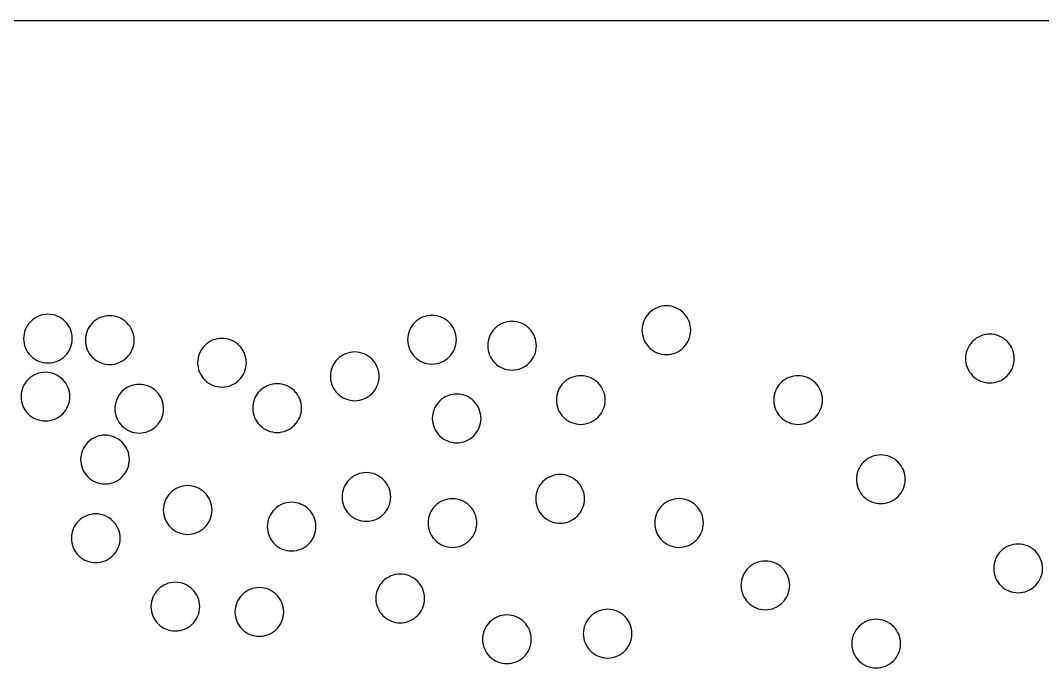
# Model space of a CAD drawing. Header units: millimetres. Extents: x 0 to 406, y 0 to 84.
# Drawn here: x 40.7 to 103.6, y 43.8 to 83.8 of the extents above; entities that cross this region are included whole.
import ezdxf

# ---------------------------------------------------------------- set-up
doc = ezdxf.new("R2010")
doc.units = ezdxf.units.MM

msp = doc.modelspace()

# ---------------------------------------------------------------- linework, layer by layer
at = {"color": 0}
for points in [[(0, 0), (0, 83.82), (406.4, 83.82), (406.4, 0), (0, 0)], [(81.52, 63.678), (81.619, 63.787), (81.707, 63.905), (81.783, 64.031), (81.846, 64.164), (81.895, 64.303), (81.931, 64.446), (81.952, 64.591), (81.96, 64.738), (81.952, 64.885), (81.931, 65.031), (81.895, 65.174), (81.846, 65.312), (81.783, 65.445), (81.707, 65.572), (81.619, 65.69), (81.52, 65.799), (81.411, 65.898), (81.293, 65.985), (81.167, 66.061), (81.034, 66.124), (80.895, 66.174), (80.752, 66.209), (80.607, 66.231), (80.46, 66.238), (80.313, 66.231), (80.167, 66.209), (80.024, 66.174), (79.886, 66.124), (79.753, 66.061), (79.626, 65.985), (79.508, 65.898), (79.399, 65.799), (79.3, 65.69), (79.213, 65.572), (79.137, 65.445), (79.074, 65.312), (79.024, 65.174), (78.989, 65.031), (78.967, 64.885), (78.96, 64.738), (78.967, 64.591), (78.989, 64.446), (79.024, 64.303), (79.074, 64.164), (79.137, 64.031), (79.213, 63.905), (79.3, 63.787), (79.399, 63.678), (79.508, 63.579), (79.626, 63.491), (79.753, 63.415), (79.886, 63.352), (80.024, 63.303), (80.167, 63.267), (80.313, 63.245), (80.46, 63.238), (80.607, 63.245), (80.752, 63.267), (80.895, 63.303), (81.034, 63.352), (81.167, 63.415), (81.293, 63.491), (81.411, 63.579), (81.52, 63.678)], [(43.348, 63.06), (43.457, 63.158), (43.556, 63.267), (43.644, 63.386), (43.719, 63.512), (43.782, 63.645), (43.832, 63.784), (43.868, 63.926), (43.889, 64.072), (43.897, 64.219), (43.889, 64.366), (43.868, 64.512), (43.832, 64.654), (43.782, 64.793), (43.719, 64.926), (43.644, 65.052), (43.556, 65.171), (43.457, 65.28), (43.348, 65.379), (43.23, 65.466), (43.104, 65.542), (42.971, 65.605), (42.832, 65.654), (42.689, 65.69), (42.544, 65.712), (42.397, 65.719), (42.249, 65.712), (42.104, 65.69), (41.961, 65.654), (41.822, 65.605), (41.689, 65.542), (41.563, 65.466), (41.445, 65.379), (41.336, 65.28), (41.237, 65.171), (41.149, 65.052), (41.074, 64.926), (41.011, 64.793), (40.961, 64.654), (40.925, 64.512), (40.904, 64.366), (40.897, 64.219), (40.904, 64.072), (40.925, 63.926), (40.961, 63.784), (41.011, 63.645), (41.074, 63.512), (41.149, 63.386), (41.237, 63.267), (41.336, 63.158), (41.445, 63.06), (41.563, 62.972), (41.689, 62.896), (41.822, 62.833), (41.961, 62.784), (42.104, 62.748), (42.249, 62.726), (42.397, 62.719), (42.544, 62.726), (42.689, 62.748), (42.832, 62.784), (42.971, 62.833), (43.104, 62.896), (43.23, 62.972), (43.348, 63.06)], [(47.154, 62.966), (47.263, 63.065), (47.362, 63.174), (47.45, 63.292), (47.525, 63.419), (47.588, 63.552), (47.638, 63.69), (47.674, 63.833), (47.695, 63.979), (47.702, 64.126), (47.695, 64.273), (47.674, 64.418), (47.638, 64.561), (47.588, 64.7), (47.525, 64.833), (47.45, 64.959), (47.362, 65.077), (47.263, 65.186), (47.154, 65.285), (47.036, 65.373), (46.91, 65.449), (46.776, 65.511), (46.638, 65.561), (46.495, 65.597), (46.349, 65.618), (46.202, 65.626), (46.055, 65.618), (45.91, 65.597), (45.767, 65.561), (45.628, 65.511), (45.495, 65.449), (45.369, 65.373), (45.251, 65.285), (45.142, 65.186), (45.043, 65.077), (44.955, 64.959), (44.88, 64.833), (44.817, 64.7), (44.767, 64.561), (44.731, 64.418), (44.71, 64.273), (44.702, 64.126), (44.71, 63.979), (44.731, 63.833), (44.767, 63.69), (44.817, 63.552), (44.88, 63.419), (44.955, 63.292), (45.043, 63.174), (45.142, 63.065), (45.251, 62.966), (45.369, 62.878), (45.495, 62.803), (45.628, 62.74), (45.767, 62.69), (45.91, 62.654), (46.055, 62.633), (46.202, 62.626), (46.349, 62.633), (46.495, 62.654), (46.638, 62.69), (46.776, 62.74), (46.91, 62.803), (47.036, 62.878), (47.154, 62.966)], [(67.096, 63.09), (67.194, 63.199), (67.282, 63.317), (67.358, 63.443), (67.421, 63.577), (67.47, 63.715), (67.506, 63.858), (67.528, 64.004), (67.535, 64.151), (67.528, 64.298), (67.506, 64.443), (67.47, 64.586), (67.421, 64.725), (67.358, 64.858), (67.282, 64.984), (67.194, 65.102), (67.096, 65.211), (66.987, 65.31), (66.868, 65.398), (66.742, 65.473), (66.609, 65.536), (66.47, 65.586), (66.328, 65.622), (66.182, 65.643), (66.035, 65.651), (65.888, 65.643), (65.742, 65.622), (65.6, 65.586), (65.461, 65.536), (65.328, 65.473), (65.202, 65.398), (65.083, 65.31), (64.974, 65.211), (64.875, 65.102), (64.788, 64.984), (64.712, 64.858), (64.649, 64.725), (64.6, 64.586), (64.564, 64.443), (64.542, 64.298), (64.535, 64.151), (64.542, 64.004), (64.564, 63.858), (64.6, 63.715), (64.649, 63.577), (64.712, 63.443), (64.788, 63.317), (64.875, 63.199), (64.974, 63.09), (65.083, 62.991), (65.202, 62.903), (65.328, 62.828), (65.461, 62.765), (65.6, 62.715), (65.742, 62.679), (65.888, 62.658), (66.035, 62.651), (66.182, 62.658), (66.328, 62.679), (66.47, 62.715), (66.609, 62.765), (66.742, 62.828), (66.868, 62.903), (66.987, 62.991), (67.096, 63.09)], [(71.914, 62.62), (72.023, 62.719), (72.122, 62.828), (72.21, 62.946), (72.286, 63.072), (72.349, 63.205), (72.398, 63.344), (72.434, 63.487), (72.456, 63.632), (72.463, 63.779), (72.456, 63.926), (72.434, 64.072), (72.398, 64.215), (72.349, 64.353), (72.286, 64.487), (72.21, 64.613), (72.122, 64.731), (72.023, 64.84), (71.914, 64.939), (71.796, 65.027), (71.67, 65.102), (71.537, 65.165), (71.398, 65.215), (71.255, 65.251), (71.11, 65.272), (70.963, 65.279), (70.816, 65.272), (70.67, 65.251), (70.527, 65.215), (70.389, 65.165), (70.256, 65.102), (70.129, 65.027), (70.011, 64.939), (69.902, 64.84), (69.803, 64.731), (69.716, 64.613), (69.64, 64.487), (69.577, 64.353), (69.527, 64.215), (69.492, 64.072), (69.47, 63.926), (69.463, 63.779), (69.47, 63.632), (69.492, 63.487), (69.527, 63.344), (69.577, 63.205), (69.64, 63.072), (69.716, 62.946), (69.803, 62.828), (69.902, 62.719), (70.011, 62.62), (70.129, 62.532), (70.256, 62.457), (70.389, 62.394), (70.527, 62.344), (70.67, 62.308), (70.816, 62.287), (70.963, 62.279), (71.11, 62.287), (71.255, 62.308), (71.398, 62.344), (71.537, 62.394), (71.67, 62.457), (71.796, 62.532), (71.914, 62.62)], [(54.17, 61.671), (54.269, 61.78), (54.356, 61.899), (54.432, 62.025), (54.495, 62.158), (54.544, 62.297), (54.58, 62.439), (54.602, 62.585), (54.609, 62.732), (54.602, 62.879), (54.58, 63.025), (54.544, 63.167), (54.495, 63.306), (54.432, 63.439), (54.356, 63.565), (54.269, 63.684), (54.17, 63.793), (54.061, 63.892), (53.942, 63.979), (53.816, 64.055), (53.683, 64.118), (53.544, 64.167), (53.402, 64.203), (53.256, 64.225), (53.109, 64.232), (52.962, 64.225), (52.816, 64.203), (52.674, 64.167), (52.535, 64.118), (52.402, 64.055), (52.276, 63.979), (52.157, 63.892), (52.048, 63.793), (51.95, 63.684), (51.862, 63.565), (51.786, 63.439), (51.723, 63.306), (51.674, 63.167), (51.638, 63.025), (51.616, 62.879), (51.609, 62.732), (51.616, 62.585), (51.638, 62.439), (51.674, 62.297), (51.723, 62.158), (51.786, 62.025), (51.862, 61.899), (51.95, 61.78), (52.048, 61.671), (52.157, 61.573), (52.276, 61.485), (52.402, 61.409), (52.535, 61.346), (52.674, 61.297), (52.816, 61.261), (52.962, 61.239), (53.109, 61.232), (53.256, 61.239), (53.402, 61.261), (53.544, 61.297), (53.683, 61.346), (53.816, 61.409), (53.942, 61.485), (54.061, 61.573), (54.17, 61.671)], [(101.323, 61.833), (101.432, 61.932), (101.531, 62.041), (101.619, 62.159), (101.694, 62.285), (101.757, 62.418), (101.807, 62.557), (101.843, 62.7), (101.864, 62.845), (101.872, 62.992), (101.864, 63.139), (101.843, 63.285), (101.807, 63.428), (101.757, 63.566), (101.694, 63.699), (101.619, 63.826), (101.531, 63.944), (101.432, 64.053), (101.323, 64.152), (101.205, 64.239), (101.079, 64.315), (100.946, 64.378), (100.807, 64.428), (100.664, 64.463), (100.519, 64.485), (100.372, 64.492), (100.224, 64.485), (100.079, 64.463), (99.936, 64.428), (99.797, 64.378), (99.664, 64.315), (99.538, 64.239), (99.42, 64.152), (99.311, 64.053), (99.212, 63.944), (99.124, 63.826), (99.049, 63.699), (98.986, 63.566), (98.936, 63.428), (98.9, 63.285), (98.879, 63.139), (98.872, 62.992), (98.879, 62.845), (98.9, 62.7), (98.936, 62.557), (98.986, 62.418), (99.049, 62.285), (99.124, 62.159), (99.212, 62.041), (99.311, 61.932), (99.42, 61.833), (99.538, 61.745), (99.664, 61.669), (99.797, 61.606), (99.936, 61.557), (100.079, 61.521), (100.224, 61.499), (100.372, 61.492), (100.519, 61.499), (100.664, 61.521), (100.807, 61.557), (100.946, 61.606), (101.079, 61.669), (101.205, 61.745), (101.323, 61.833)], [(62.343, 60.835), (62.442, 60.944), (62.529, 61.062), (62.605, 61.189), (62.668, 61.322), (62.718, 61.46), (62.753, 61.603), (62.775, 61.749), (62.782, 61.896), (62.775, 62.043), (62.753, 62.188), (62.718, 62.331), (62.668, 62.47), (62.605, 62.603), (62.529, 62.729), (62.442, 62.847), (62.343, 62.956), (62.234, 63.055), (62.115, 63.143), (61.989, 63.219), (61.856, 63.282), (61.718, 63.331), (61.575, 63.367), (61.429, 63.389), (61.282, 63.396), (61.135, 63.389), (60.989, 63.367), (60.847, 63.331), (60.708, 63.282), (60.575, 63.219), (60.449, 63.143), (60.331, 63.055), (60.221, 62.956), (60.123, 62.847), (60.035, 62.729), (59.959, 62.603), (59.896, 62.47), (59.847, 62.331), (59.811, 62.188), (59.789, 62.043), (59.782, 61.896), (59.789, 61.749), (59.811, 61.603), (59.847, 61.46), (59.896, 61.322), (59.959, 61.189), (60.035, 61.062), (60.123, 60.944), (60.221, 60.835), (60.331, 60.736), (60.449, 60.649), (60.575, 60.573), (60.708, 60.51), (60.847, 60.46), (60.989, 60.425), (61.135, 60.403), (61.282, 60.396), (61.429, 60.403), (61.575, 60.425), (61.718, 60.46), (61.856, 60.51), (61.989, 60.573), (62.115, 60.649), (62.234, 60.736), (62.343, 60.835)], [(43.304, 59.586), (43.403, 59.695), (43.49, 59.813), (43.566, 59.939), (43.629, 60.072), (43.679, 60.211), (43.714, 60.354), (43.736, 60.499), (43.743, 60.646), (43.736, 60.793), (43.714, 60.939), (43.679, 61.082), (43.629, 61.22), (43.566, 61.353), (43.49, 61.48), (43.403, 61.598), (43.304, 61.707), (43.195, 61.806), (43.077, 61.894), (42.95, 61.969), (42.817, 62.032), (42.679, 62.082), (42.536, 62.118), (42.39, 62.139), (42.243, 62.146), (42.096, 62.139), (41.951, 62.118), (41.808, 62.082), (41.669, 62.032), (41.536, 61.969), (41.41, 61.894), (41.292, 61.806), (41.183, 61.707), (41.084, 61.598), (40.996, 61.48), (40.92, 61.353), (40.857, 61.22), (40.808, 61.082), (40.772, 60.939), (40.75, 60.793), (40.743, 60.646), (40.75, 60.499), (40.772, 60.354), (40.808, 60.211), (40.857, 60.072), (40.92, 59.939), (40.996, 59.813), (41.084, 59.695), (41.183, 59.586), (41.292, 59.487), (41.41, 59.399), (41.536, 59.323), (41.669, 59.261), (41.808, 59.211), (41.951, 59.175), (42.096, 59.154), (42.243, 59.146), (42.39, 59.154), (42.536, 59.175), (42.679, 59.211), (42.817, 59.261), (42.95, 59.323), (43.077, 59.399), (43.195, 59.487), (43.304, 59.586)], [(76.254, 59.375), (76.353, 59.484), (76.44, 59.603), (76.516, 59.729), (76.579, 59.862), (76.629, 60.001), (76.664, 60.143), (76.686, 60.289), (76.693, 60.436), (76.686, 60.583), (76.664, 60.729), (76.629, 60.871), (76.579, 61.01), (76.516, 61.143), (76.44, 61.269), (76.353, 61.388), (76.254, 61.497), (76.145, 61.596), (76.027, 61.683), (75.9, 61.759), (75.767, 61.822), (75.629, 61.871), (75.486, 61.907), (75.34, 61.929), (75.193, 61.936), (75.046, 61.929), (74.901, 61.907), (74.758, 61.871), (74.619, 61.822), (74.486, 61.759), (74.36, 61.683), (74.242, 61.596), (74.133, 61.497), (74.034, 61.388), (73.946, 61.269), (73.87, 61.143), (73.807, 61.01), (73.758, 60.871), (73.722, 60.729), (73.7, 60.583), (73.693, 60.436), (73.7, 60.289), (73.722, 60.143), (73.758, 60.001), (73.807, 59.862), (73.87, 59.729), (73.946, 59.603), (74.034, 59.484), (74.133, 59.375), (74.242, 59.277), (74.36, 59.189), (74.486, 59.113), (74.619, 59.05), (74.758, 59.001), (74.901, 58.965), (75.046, 58.943), (75.193, 58.936), (75.34, 58.943), (75.486, 58.965), (75.629, 59.001), (75.767, 59.05), (75.9, 59.113), (76.027, 59.189), (76.145, 59.277), (76.254, 59.375)], [(89.63, 59.374), (89.729, 59.483), (89.816, 59.602), (89.892, 59.728), (89.955, 59.861), (90.004, 60), (90.04, 60.142), (90.062, 60.288), (90.069, 60.435), (90.062, 60.582), (90.04, 60.728), (90.004, 60.87), (89.955, 61.009), (89.892, 61.142), (89.816, 61.268), (89.729, 61.387), (89.63, 61.496), (89.521, 61.595), (89.402, 61.682), (89.276, 61.758), (89.143, 61.821), (89.005, 61.87), (88.862, 61.906), (88.716, 61.928), (88.569, 61.935), (88.422, 61.928), (88.276, 61.906), (88.134, 61.87), (87.995, 61.821), (87.862, 61.758), (87.736, 61.682), (87.617, 61.595), (87.508, 61.496), (87.41, 61.387), (87.322, 61.268), (87.246, 61.142), (87.183, 61.009), (87.134, 60.87), (87.098, 60.728), (87.076, 60.582), (87.069, 60.435), (87.076, 60.288), (87.098, 60.142), (87.134, 60), (87.183, 59.861), (87.246, 59.728), (87.322, 59.602), (87.41, 59.483), (87.508, 59.374), (87.617, 59.276), (87.736, 59.188), (87.862, 59.112), (87.995, 59.049), (88.134, 59), (88.276, 58.964), (88.422, 58.942), (88.569, 58.935), (88.716, 58.942), (88.862, 58.964), (89.005, 59), (89.143, 59.049), (89.276, 59.112), (89.402, 59.188), (89.521, 59.276), (89.63, 59.374)], [(49.076, 58.838), (49.175, 58.947), (49.263, 59.065), (49.339, 59.192), (49.402, 59.325), (49.451, 59.463), (49.487, 59.606), (49.508, 59.752), (49.516, 59.899), (49.508, 60.046), (49.487, 60.191), (49.451, 60.334), (49.402, 60.473), (49.339, 60.606), (49.263, 60.732), (49.175, 60.85), (49.076, 60.959), (48.967, 61.058), (48.849, 61.146), (48.723, 61.222), (48.59, 61.285), (48.451, 61.334), (48.308, 61.37), (48.163, 61.392), (48.016, 61.399), (47.869, 61.392), (47.723, 61.37), (47.58, 61.334), (47.442, 61.285), (47.309, 61.222), (47.182, 61.146), (47.064, 61.058), (46.955, 60.959), (46.856, 60.85), (46.768, 60.732), (46.693, 60.606), (46.63, 60.473), (46.58, 60.334), (46.545, 60.191), (46.523, 60.046), (46.516, 59.899), (46.523, 59.752), (46.545, 59.606), (46.58, 59.463), (46.63, 59.325), (46.693, 59.192), (46.768, 59.065), (46.856, 58.947), (46.955, 58.838), (47.064, 58.739), (47.182, 58.652), (47.309, 58.576), (47.442, 58.513), (47.58, 58.463), (47.723, 58.428), (47.869, 58.406), (48.016, 58.399), (48.163, 58.406), (48.308, 58.428), (48.451, 58.463), (48.59, 58.513), (48.723, 58.576), (48.849, 58.652), (48.967, 58.739), (49.076, 58.838)], [(57.565, 58.878), (57.664, 58.987), (57.752, 59.105), (57.828, 59.231), (57.891, 59.364), (57.94, 59.503), (57.976, 59.646), (57.998, 59.791), (58.005, 59.938), (57.998, 60.085), (57.976, 60.231), (57.94, 60.374), (57.891, 60.512), (57.828, 60.645), (57.752, 60.772), (57.664, 60.89), (57.565, 60.999), (57.456, 61.098), (57.338, 61.186), (57.212, 61.261), (57.079, 61.324), (56.94, 61.374), (56.797, 61.41), (56.652, 61.431), (56.505, 61.438), (56.358, 61.431), (56.212, 61.41), (56.069, 61.374), (55.931, 61.324), (55.798, 61.261), (55.671, 61.186), (55.553, 61.098), (55.444, 60.999), (55.345, 60.89), (55.258, 60.772), (55.182, 60.645), (55.119, 60.512), (55.069, 60.374), (55.034, 60.231), (55.012, 60.085), (55.005, 59.938), (55.012, 59.791), (55.034, 59.646), (55.069, 59.503), (55.119, 59.364), (55.182, 59.231), (55.258, 59.105), (55.345, 58.987), (55.444, 58.878), (55.553, 58.779), (55.671, 58.691), (55.798, 58.615), (55.931, 58.553), (56.069, 58.503), (56.212, 58.467), (56.358, 58.446), (56.505, 58.438), (56.652, 58.446), (56.797, 58.467), (56.94, 58.503), (57.079, 58.553), (57.212, 58.615), (57.338, 58.691), (57.456, 58.779), (57.565, 58.878)], [(68.616, 58.241), (68.715, 58.35), (68.802, 58.469), (68.878, 58.595), (68.941, 58.728), (68.99, 58.866), (69.026, 59.009), (69.048, 59.155), (69.055, 59.302), (69.048, 59.449), (69.026, 59.595), (68.99, 59.737), (68.941, 59.876), (68.878, 60.009), (68.802, 60.135), (68.715, 60.253), (68.616, 60.363), (68.507, 60.461), (68.388, 60.549), (68.262, 60.625), (68.129, 60.688), (67.99, 60.737), (67.848, 60.773), (67.702, 60.795), (67.555, 60.802), (67.408, 60.795), (67.262, 60.773), (67.12, 60.737), (66.981, 60.688), (66.848, 60.625), (66.722, 60.549), (66.603, 60.461), (66.494, 60.363), (66.396, 60.253), (66.308, 60.135), (66.232, 60.009), (66.169, 59.876), (66.12, 59.737), (66.084, 59.595), (66.062, 59.449), (66.055, 59.302), (66.062, 59.155), (66.084, 59.009), (66.12, 58.866), (66.169, 58.728), (66.232, 58.595), (66.308, 58.469), (66.396, 58.35), (66.494, 58.241), (66.603, 58.142), (66.722, 58.055), (66.848, 57.979), (66.981, 57.916), (67.12, 57.866), (67.262, 57.831), (67.408, 57.809), (67.555, 57.802), (67.702, 57.809), (67.848, 57.831), (67.99, 57.866), (68.129, 57.916), (68.262, 57.979), (68.388, 58.055), (68.507, 58.142), (68.616, 58.241)], [(46.972, 55.71), (47.071, 55.819), (47.158, 55.937), (47.234, 56.063), (47.297, 56.196), (47.346, 56.335), (47.382, 56.478), (47.404, 56.623), (47.411, 56.77), (47.404, 56.917), (47.382, 57.063), (47.346, 57.206), (47.297, 57.344), (47.234, 57.477), (47.158, 57.604), (47.071, 57.722), (46.972, 57.831), (46.863, 57.93), (46.744, 58.017), (46.618, 58.093), (46.485, 58.156), (46.347, 58.206), (46.204, 58.241), (46.058, 58.263), (45.911, 58.27), (45.764, 58.263), (45.618, 58.241), (45.476, 58.206), (45.337, 58.156), (45.204, 58.093), (45.078, 58.017), (44.959, 57.93), (44.85, 57.831), (44.752, 57.722), (44.664, 57.604), (44.588, 57.477), (44.525, 57.344), (44.476, 57.206), (44.44, 57.063), (44.418, 56.917), (44.411, 56.77), (44.418, 56.623), (44.44, 56.478), (44.476, 56.335), (44.525, 56.196), (44.588, 56.063), (44.664, 55.937), (44.752, 55.819), (44.85, 55.71), (44.959, 55.611), (45.078, 55.523), (45.204, 55.447), (45.337, 55.384), (45.476, 55.335), (45.618, 55.299), (45.764, 55.277), (45.911, 55.27), (46.058, 55.277), (46.204, 55.299), (46.347, 55.335), (46.485, 55.384), (46.618, 55.447), (46.744, 55.523), (46.863, 55.611), (46.972, 55.71)], [(94.722, 54.497), (94.82, 54.606), (94.908, 54.724), (94.984, 54.851), (95.047, 54.984), (95.096, 55.122), (95.132, 55.265), (95.154, 55.411), (95.161, 55.558), (95.154, 55.705), (95.132, 55.85), (95.096, 55.993), (95.047, 56.132), (94.984, 56.265), (94.908, 56.391), (94.82, 56.509), (94.722, 56.618), (94.612, 56.717), (94.494, 56.805), (94.368, 56.881), (94.235, 56.943), (94.096, 56.993), (93.954, 57.029), (93.808, 57.05), (93.661, 57.058), (93.514, 57.05), (93.368, 57.029), (93.225, 56.993), (93.087, 56.943), (92.954, 56.881), (92.828, 56.805), (92.709, 56.717), (92.6, 56.618), (92.501, 56.509), (92.414, 56.391), (92.338, 56.265), (92.275, 56.132), (92.225, 55.993), (92.19, 55.85), (92.168, 55.705), (92.161, 55.558), (92.168, 55.411), (92.19, 55.265), (92.225, 55.122), (92.275, 54.984), (92.338, 54.851), (92.414, 54.724), (92.501, 54.606), (92.6, 54.497), (92.709, 54.398), (92.828, 54.31), (92.954, 54.235), (93.087, 54.172), (93.225, 54.122), (93.368, 54.087), (93.514, 54.065), (93.661, 54.058), (93.808, 54.065), (93.954, 54.087), (94.096, 54.122), (94.235, 54.172), (94.368, 54.235), (94.494, 54.31), (94.612, 54.398), (94.722, 54.497)], [(63.058, 53.405), (63.157, 53.514), (63.245, 53.632), (63.32, 53.759), (63.383, 53.892), (63.433, 54.03), (63.469, 54.173), (63.49, 54.319), (63.497, 54.466), (63.49, 54.613), (63.469, 54.758), (63.433, 54.901), (63.383, 55.04), (63.32, 55.173), (63.245, 55.299), (63.157, 55.417), (63.058, 55.526), (62.949, 55.625), (62.831, 55.713), (62.705, 55.789), (62.571, 55.852), (62.433, 55.901), (62.29, 55.937), (62.144, 55.959), (61.997, 55.966), (61.85, 55.959), (61.705, 55.937), (61.562, 55.901), (61.423, 55.852), (61.29, 55.789), (61.164, 55.713), (61.046, 55.625), (60.937, 55.526), (60.838, 55.417), (60.75, 55.299), (60.675, 55.173), (60.612, 55.04), (60.562, 54.901), (60.526, 54.758), (60.505, 54.613), (60.497, 54.466), (60.505, 54.319), (60.526, 54.173), (60.562, 54.03), (60.612, 53.892), (60.675, 53.759), (60.75, 53.632), (60.838, 53.514), (60.937, 53.405), (61.046, 53.306), (61.164, 53.219), (61.29, 53.143), (61.423, 53.08), (61.562, 53.03), (61.705, 52.995), (61.85, 52.973), (61.997, 52.966), (62.144, 52.973), (62.29, 52.995), (62.433, 53.03), (62.571, 53.08), (62.705, 53.143), (62.831, 53.219), (62.949, 53.306), (63.058, 53.405)], [(74.982, 53.289), (75.081, 53.398), (75.169, 53.517), (75.245, 53.643), (75.308, 53.776), (75.357, 53.915), (75.393, 54.057), (75.415, 54.203), (75.422, 54.35), (75.415, 54.497), (75.393, 54.643), (75.357, 54.785), (75.308, 54.924), (75.245, 55.057), (75.169, 55.183), (75.081, 55.302), (74.982, 55.411), (74.873, 55.509), (74.755, 55.597), (74.629, 55.673), (74.496, 55.736), (74.357, 55.785), (74.214, 55.821), (74.069, 55.843), (73.922, 55.85), (73.775, 55.843), (73.629, 55.821), (73.486, 55.785), (73.348, 55.736), (73.215, 55.673), (73.088, 55.597), (72.97, 55.509), (72.861, 55.411), (72.762, 55.302), (72.675, 55.183), (72.599, 55.057), (72.536, 54.924), (72.486, 54.785), (72.451, 54.643), (72.429, 54.497), (72.422, 54.35), (72.429, 54.203), (72.451, 54.057), (72.486, 53.915), (72.536, 53.776), (72.599, 53.643), (72.675, 53.517), (72.762, 53.398), (72.861, 53.289), (72.97, 53.19), (73.088, 53.103), (73.215, 53.027), (73.348, 52.964), (73.486, 52.915), (73.629, 52.879), (73.775, 52.857), (73.922, 52.85), (74.069, 52.857), (74.214, 52.879), (74.357, 52.915), (74.496, 52.964), (74.629, 53.027), (74.755, 53.103), (74.873, 53.19), (74.982, 53.289)], [(52.057, 52.603), (52.156, 52.712), (52.244, 52.83), (52.32, 52.956), (52.383, 53.089), (52.432, 53.228), (52.468, 53.371), (52.49, 53.516), (52.497, 53.663), (52.49, 53.81), (52.468, 53.956), (52.432, 54.099), (52.383, 54.237), (52.32, 54.37), (52.244, 54.497), (52.156, 54.615), (52.057, 54.724), (51.948, 54.823), (51.83, 54.91), (51.704, 54.986), (51.571, 55.049), (51.432, 55.099), (51.289, 55.134), (51.144, 55.156), (50.997, 55.163), (50.85, 55.156), (50.704, 55.134), (50.561, 55.099), (50.423, 55.049), (50.29, 54.986), (50.163, 54.91), (50.045, 54.823), (49.936, 54.724), (49.837, 54.615), (49.75, 54.497), (49.674, 54.37), (49.611, 54.237), (49.561, 54.099), (49.526, 53.956), (49.504, 53.81), (49.497, 53.663), (49.504, 53.516), (49.526, 53.371), (49.561, 53.228), (49.611, 53.089), (49.674, 52.956), (49.75, 52.83), (49.837, 52.712), (49.936, 52.603), (50.045, 52.504), (50.163, 52.416), (50.29, 52.34), (50.423, 52.277), (50.561, 52.228), (50.704, 52.192), (50.85, 52.17), (50.997, 52.163), (51.144, 52.17), (51.289, 52.192), (51.432, 52.228), (51.571, 52.277), (51.704, 52.34), (51.83, 52.416), (51.948, 52.504), (52.057, 52.603)], [(58.454, 51.581), (58.553, 51.69), (58.641, 51.808), (58.717, 51.934), (58.78, 52.067), (58.829, 52.206), (58.865, 52.349), (58.887, 52.494), (58.894, 52.642), (58.887, 52.789), (58.865, 52.934), (58.829, 53.077), (58.78, 53.216), (58.717, 53.349), (58.641, 53.475), (58.553, 53.593), (58.454, 53.702), (58.345, 53.801), (58.227, 53.889), (58.101, 53.964), (57.968, 54.027), (57.829, 54.077), (57.686, 54.113), (57.541, 54.134), (57.394, 54.142), (57.247, 54.134), (57.101, 54.113), (56.958, 54.077), (56.82, 54.027), (56.687, 53.964), (56.56, 53.889), (56.442, 53.801), (56.333, 53.702), (56.234, 53.593), (56.147, 53.475), (56.071, 53.349), (56.008, 53.216), (55.958, 53.077), (55.923, 52.934), (55.901, 52.789), (55.894, 52.642), (55.901, 52.494), (55.923, 52.349), (55.958, 52.206), (56.008, 52.067), (56.071, 51.934), (56.147, 51.808), (56.234, 51.69), (56.333, 51.581), (56.442, 51.482), (56.56, 51.394), (56.687, 51.319), (56.82, 51.256), (56.958, 51.206), (57.101, 51.17), (57.247, 51.149), (57.394, 51.142), (57.541, 51.149), (57.686, 51.17), (57.829, 51.206), (57.968, 51.256), (58.101, 51.319), (58.227, 51.394), (58.345, 51.482), (58.454, 51.581)], [(68.353, 51.797), (68.452, 51.906), (68.54, 52.024), (68.615, 52.15), (68.678, 52.283), (68.728, 52.422), (68.764, 52.565), (68.785, 52.71), (68.793, 52.857), (68.785, 53.004), (68.764, 53.15), (68.728, 53.293), (68.678, 53.431), (68.615, 53.564), (68.54, 53.691), (68.452, 53.809), (68.353, 53.918), (68.244, 54.017), (68.126, 54.105), (68, 54.18), (67.867, 54.243), (67.728, 54.293), (67.585, 54.329), (67.44, 54.35), (67.293, 54.357), (67.145, 54.35), (67, 54.329), (66.857, 54.293), (66.718, 54.243), (66.585, 54.18), (66.459, 54.105), (66.341, 54.017), (66.232, 53.918), (66.133, 53.809), (66.045, 53.691), (65.97, 53.564), (65.907, 53.431), (65.857, 53.293), (65.821, 53.15), (65.8, 53.004), (65.793, 52.857), (65.8, 52.71), (65.821, 52.565), (65.857, 52.422), (65.907, 52.283), (65.97, 52.15), (66.045, 52.024), (66.133, 51.906), (66.232, 51.797), (66.341, 51.698), (66.459, 51.61), (66.585, 51.535), (66.718, 51.472), (66.857, 51.422), (67, 51.386), (67.145, 51.365), (67.293, 51.357), (67.44, 51.365), (67.585, 51.386), (67.728, 51.422), (67.867, 51.472), (68, 51.535), (68.126, 51.61), (68.244, 51.698), (68.353, 51.797)], [(82.302, 51.802), (82.401, 51.911), (82.489, 52.029), (82.564, 52.155), (82.627, 52.288), (82.677, 52.427), (82.713, 52.57), (82.734, 52.715), (82.741, 52.862), (82.734, 53.01), (82.713, 53.155), (82.677, 53.298), (82.627, 53.437), (82.564, 53.57), (82.489, 53.696), (82.401, 53.814), (82.302, 53.923), (82.193, 54.022), (82.075, 54.11), (81.948, 54.185), (81.815, 54.248), (81.677, 54.298), (81.534, 54.334), (81.388, 54.355), (81.241, 54.362), (81.094, 54.355), (80.949, 54.334), (80.806, 54.298), (80.667, 54.248), (80.534, 54.185), (80.408, 54.11), (80.29, 54.022), (80.181, 53.923), (80.082, 53.814), (79.994, 53.696), (79.919, 53.57), (79.856, 53.437), (79.806, 53.298), (79.77, 53.155), (79.749, 53.01), (79.741, 52.862), (79.749, 52.715), (79.77, 52.57), (79.806, 52.427), (79.856, 52.288), (79.919, 52.155), (79.994, 52.029), (80.082, 51.911), (80.181, 51.802), (80.29, 51.703), (80.408, 51.615), (80.534, 51.54), (80.667, 51.477), (80.806, 51.427), (80.949, 51.391), (81.094, 51.37), (81.241, 51.362), (81.388, 51.37), (81.534, 51.391), (81.677, 51.427), (81.815, 51.477), (81.948, 51.54), (82.075, 51.615), (82.193, 51.703), (82.302, 51.802)], [(46.401, 50.863), (46.5, 50.972), (46.588, 51.09), (46.663, 51.216), (46.726, 51.349), (46.776, 51.488), (46.812, 51.631), (46.833, 51.776), (46.841, 51.923), (46.833, 52.07), (46.812, 52.216), (46.776, 52.359), (46.726, 52.497), (46.663, 52.63), (46.588, 52.757), (46.5, 52.875), (46.401, 52.984), (46.292, 53.083), (46.174, 53.17), (46.048, 53.246), (45.915, 53.309), (45.776, 53.359), (45.633, 53.394), (45.488, 53.416), (45.341, 53.423), (45.194, 53.416), (45.048, 53.394), (44.905, 53.359), (44.767, 53.309), (44.633, 53.246), (44.507, 53.17), (44.389, 53.083), (44.28, 52.984), (44.181, 52.875), (44.093, 52.757), (44.018, 52.63), (43.955, 52.497), (43.905, 52.359), (43.869, 52.216), (43.848, 52.07), (43.841, 51.923), (43.848, 51.776), (43.869, 51.631), (43.905, 51.488), (43.955, 51.349), (44.018, 51.216), (44.093, 51.09), (44.181, 50.972), (44.28, 50.863), (44.389, 50.764), (44.507, 50.676), (44.633, 50.6), (44.767, 50.537), (44.905, 50.488), (45.048, 50.452), (45.194, 50.43), (45.341, 50.423), (45.488, 50.43), (45.633, 50.452), (45.776, 50.488), (45.915, 50.537), (46.048, 50.6), (46.174, 50.676), (46.292, 50.764), (46.401, 50.863)], [(103.171, 49.003), (103.27, 49.112), (103.357, 49.23), (103.433, 49.357), (103.496, 49.49), (103.546, 49.628), (103.581, 49.771), (103.603, 49.917), (103.61, 50.064), (103.603, 50.211), (103.581, 50.356), (103.546, 50.499), (103.496, 50.638), (103.433, 50.771), (103.357, 50.897), (103.27, 51.015), (103.171, 51.124), (103.062, 51.223), (102.944, 51.311), (102.817, 51.387), (102.684, 51.449), (102.546, 51.499), (102.403, 51.535), (102.257, 51.556), (102.11, 51.564), (101.963, 51.556), (101.818, 51.535), (101.675, 51.499), (101.536, 51.449), (101.403, 51.387), (101.277, 51.311), (101.159, 51.223), (101.05, 51.124), (100.951, 51.015), (100.863, 50.897), (100.787, 50.771), (100.724, 50.638), (100.675, 50.499), (100.639, 50.356), (100.617, 50.211), (100.61, 50.064), (100.617, 49.917), (100.639, 49.771), (100.675, 49.628), (100.724, 49.49), (100.787, 49.357), (100.863, 49.23), (100.951, 49.112), (101.05, 49.003), (101.159, 48.904), (101.277, 48.816), (101.403, 48.741), (101.536, 48.678), (101.675, 48.628), (101.818, 48.592), (101.963, 48.571), (102.11, 48.564), (102.257, 48.571), (102.403, 48.592), (102.546, 48.628), (102.684, 48.678), (102.817, 48.741), (102.944, 48.816), (103.062, 48.904), (103.171, 49.003)], [(87.613, 47.958), (87.712, 48.067), (87.799, 48.185), (87.875, 48.311), (87.938, 48.444), (87.988, 48.583), (88.023, 48.726), (88.045, 48.871), (88.052, 49.018), (88.045, 49.165), (88.023, 49.311), (87.988, 49.454), (87.938, 49.592), (87.875, 49.725), (87.799, 49.852), (87.712, 49.97), (87.613, 50.079), (87.504, 50.178), (87.386, 50.266), (87.259, 50.341), (87.126, 50.404), (86.988, 50.454), (86.845, 50.49), (86.699, 50.511), (86.552, 50.518), (86.405, 50.511), (86.26, 50.49), (86.117, 50.454), (85.978, 50.404), (85.845, 50.341), (85.719, 50.266), (85.601, 50.178), (85.492, 50.079), (85.393, 49.97), (85.305, 49.852), (85.229, 49.725), (85.166, 49.592), (85.117, 49.454), (85.081, 49.311), (85.059, 49.165), (85.052, 49.018), (85.059, 48.871), (85.081, 48.726), (85.117, 48.583), (85.166, 48.444), (85.229, 48.311), (85.305, 48.185), (85.393, 48.067), (85.492, 47.958), (85.601, 47.859), (85.719, 47.771), (85.845, 47.695), (85.978, 47.633), (86.117, 47.583), (86.26, 47.547), (86.405, 47.526), (86.552, 47.518), (86.699, 47.526), (86.845, 47.547), (86.988, 47.583), (87.126, 47.633), (87.259, 47.695), (87.386, 47.771), (87.504, 47.859), (87.613, 47.958)], [(65.138, 47.151), (65.237, 47.26), (65.325, 47.378), (65.4, 47.504), (65.463, 47.637), (65.513, 47.776), (65.549, 47.919), (65.57, 48.064), (65.577, 48.211), (65.57, 48.358), (65.549, 48.504), (65.513, 48.647), (65.463, 48.785), (65.4, 48.919), (65.325, 49.045), (65.237, 49.163), (65.138, 49.272), (65.029, 49.371), (64.911, 49.459), (64.785, 49.534), (64.651, 49.597), (64.513, 49.647), (64.37, 49.683), (64.224, 49.704), (64.077, 49.711), (63.93, 49.704), (63.785, 49.683), (63.642, 49.647), (63.503, 49.597), (63.37, 49.534), (63.244, 49.459), (63.126, 49.371), (63.017, 49.272), (62.918, 49.163), (62.83, 49.045), (62.755, 48.919), (62.692, 48.785), (62.642, 48.647), (62.606, 48.504), (62.585, 48.358), (62.577, 48.211), (62.585, 48.064), (62.606, 47.919), (62.642, 47.776), (62.692, 47.637), (62.755, 47.504), (62.83, 47.378), (62.918, 47.26), (63.017, 47.151), (63.126, 47.052), (63.244, 46.964), (63.37, 46.889), (63.503, 46.826), (63.642, 46.776), (63.785, 46.74), (63.93, 46.719), (64.077, 46.711), (64.224, 46.719), (64.37, 46.74), (64.513, 46.776), (64.651, 46.826), (64.785, 46.889), (64.911, 46.964), (65.029, 47.052), (65.138, 47.151)], [(51.301, 46.651), (51.4, 46.76), (51.487, 46.878), (51.563, 47.004), (51.626, 47.137), (51.676, 47.276), (51.711, 47.419), (51.733, 47.564), (51.74, 47.712), (51.733, 47.859), (51.711, 48.004), (51.676, 48.147), (51.626, 48.286), (51.563, 48.419), (51.487, 48.545), (51.4, 48.663), (51.301, 48.772), (51.192, 48.871), (51.074, 48.959), (50.947, 49.034), (50.814, 49.097), (50.676, 49.147), (50.533, 49.183), (50.387, 49.204), (50.24, 49.212), (50.093, 49.204), (49.948, 49.183), (49.805, 49.147), (49.666, 49.097), (49.533, 49.034), (49.407, 48.959), (49.289, 48.871), (49.18, 48.772), (49.081, 48.663), (48.993, 48.545), (48.917, 48.419), (48.854, 48.286), (48.805, 48.147), (48.769, 48.004), (48.747, 47.859), (48.74, 47.712), (48.747, 47.564), (48.769, 47.419), (48.805, 47.276), (48.854, 47.137), (48.917, 47.004), (48.993, 46.878), (49.081, 46.76), (49.18, 46.651), (49.289, 46.552), (49.407, 46.464), (49.533, 46.389), (49.666, 46.326), (49.805, 46.276), (49.948, 46.24), (50.093, 46.219), (50.24, 46.212), (50.387, 46.219), (50.533, 46.24), (50.676, 46.276), (50.814, 46.326), (50.947, 46.389), (51.074, 46.464), (51.192, 46.552), (51.301, 46.651)], [(56.47, 46.321), (56.568, 46.431), (56.656, 46.549), (56.732, 46.675), (56.795, 46.808), (56.844, 46.947), (56.88, 47.09), (56.902, 47.235), (56.909, 47.382), (56.902, 47.529), (56.88, 47.675), (56.844, 47.818), (56.795, 47.956), (56.732, 48.089), (56.656, 48.216), (56.568, 48.334), (56.47, 48.443), (56.361, 48.542), (56.242, 48.629), (56.116, 48.705), (55.983, 48.768), (55.844, 48.818), (55.702, 48.853), (55.556, 48.875), (55.409, 48.882), (55.262, 48.875), (55.116, 48.853), (54.974, 48.818), (54.835, 48.768), (54.702, 48.705), (54.576, 48.629), (54.457, 48.542), (54.348, 48.443), (54.249, 48.334), (54.162, 48.216), (54.086, 48.089), (54.023, 47.956), (53.974, 47.818), (53.938, 47.675), (53.916, 47.529), (53.909, 47.382), (53.916, 47.235), (53.938, 47.09), (53.974, 46.947), (54.023, 46.808), (54.086, 46.675), (54.162, 46.549), (54.249, 46.431), (54.348, 46.321), (54.457, 46.223), (54.576, 46.135), (54.702, 46.059), (54.835, 45.996), (54.974, 45.947), (55.116, 45.911), (55.262, 45.889), (55.409, 45.882), (55.556, 45.889), (55.702, 45.911), (55.844, 45.947), (55.983, 45.996), (56.116, 46.059), (56.242, 46.135), (56.361, 46.223), (56.47, 46.321)], [(71.706, 44.638), (71.805, 44.747), (71.893, 44.865), (71.969, 44.991), (72.032, 45.124), (72.081, 45.263), (72.117, 45.406), (72.139, 45.551), (72.146, 45.698), (72.139, 45.845), (72.117, 45.991), (72.081, 46.134), (72.032, 46.272), (71.969, 46.405), (71.893, 46.532), (71.805, 46.65), (71.706, 46.759), (71.597, 46.858), (71.479, 46.946), (71.353, 47.021), (71.22, 47.084), (71.081, 47.134), (70.938, 47.17), (70.793, 47.191), (70.646, 47.198), (70.499, 47.191), (70.353, 47.17), (70.21, 47.134), (70.072, 47.084), (69.939, 47.021), (69.812, 46.946), (69.694, 46.858), (69.585, 46.759), (69.486, 46.65), (69.399, 46.532), (69.323, 46.405), (69.26, 46.272), (69.21, 46.134), (69.175, 45.991), (69.153, 45.845), (69.146, 45.698), (69.153, 45.551), (69.175, 45.406), (69.21, 45.263), (69.26, 45.124), (69.323, 44.991), (69.399, 44.865), (69.486, 44.747), (69.585, 44.638), (69.694, 44.539), (69.812, 44.451), (69.939, 44.375), (70.072, 44.313), (70.21, 44.263), (70.353, 44.227), (70.499, 44.206), (70.646, 44.198), (70.793, 44.206), (70.938, 44.227), (71.081, 44.263), (71.22, 44.313), (71.353, 44.375), (71.479, 44.451), (71.597, 44.539), (71.706, 44.638)], [(77.906, 44.983), (78.005, 45.092), (78.093, 45.211), (78.168, 45.337), (78.231, 45.47), (78.281, 45.608), (78.317, 45.751), (78.338, 45.897), (78.345, 46.044), (78.338, 46.191), (78.317, 46.336), (78.281, 46.479), (78.231, 46.618), (78.168, 46.751), (78.093, 46.877), (78.005, 46.995), (77.906, 47.105), (77.797, 47.203), (77.679, 47.291), (77.553, 47.367), (77.419, 47.43), (77.281, 47.479), (77.138, 47.515), (76.992, 47.537), (76.845, 47.544), (76.698, 47.537), (76.553, 47.515), (76.41, 47.479), (76.271, 47.43), (76.138, 47.367), (76.012, 47.291), (75.894, 47.203), (75.785, 47.105), (75.686, 46.995), (75.598, 46.877), (75.523, 46.751), (75.46, 46.618), (75.41, 46.479), (75.374, 46.336), (75.353, 46.191), (75.345, 46.044), (75.353, 45.897), (75.374, 45.751), (75.41, 45.608), (75.46, 45.47), (75.523, 45.337), (75.598, 45.211), (75.686, 45.092), (75.785, 44.983), (75.894, 44.884), (76.012, 44.797), (76.138, 44.721), (76.271, 44.658), (76.41, 44.608), (76.553, 44.573), (76.698, 44.551), (76.845, 44.544), (76.992, 44.551), (77.138, 44.573), (77.281, 44.608), (77.419, 44.658), (77.553, 44.721), (77.679, 44.797), (77.797, 44.884), (77.906, 44.983)], [(94.435, 44.371), (94.534, 44.481), (94.621, 44.599), (94.697, 44.725), (94.76, 44.858), (94.81, 44.997), (94.845, 45.139), (94.867, 45.285), (94.874, 45.432), (94.867, 45.579), (94.845, 45.725), (94.81, 45.868), (94.76, 46.006), (94.697, 46.139), (94.621, 46.265), (94.534, 46.384), (94.435, 46.493), (94.326, 46.592), (94.208, 46.679), (94.081, 46.755), (93.948, 46.818), (93.81, 46.868), (93.667, 46.903), (93.521, 46.925), (93.374, 46.932), (93.227, 46.925), (93.082, 46.903), (92.939, 46.868), (92.8, 46.818), (92.667, 46.755), (92.541, 46.679), (92.423, 46.592), (92.314, 46.493), (92.215, 46.384), (92.127, 46.265), (92.051, 46.139), (91.988, 46.006), (91.939, 45.868), (91.903, 45.725), (91.881, 45.579), (91.874, 45.432), (91.881, 45.285), (91.903, 45.139), (91.939, 44.997), (91.988, 44.858), (92.051, 44.725), (92.127, 44.599), (92.215, 44.481), (92.314, 44.371), (92.423, 44.273), (92.541, 44.185), (92.667, 44.109), (92.8, 44.046), (92.939, 43.997), (93.082, 43.961), (93.227, 43.939), (93.374, 43.932), (93.521, 43.939), (93.667, 43.961), (93.81, 43.997), (93.948, 44.046), (94.081, 44.109), (94.208, 44.185), (94.326, 44.273), (94.435, 44.371)]]:
    msp.add_lwpolyline(points, dxfattribs=at)

doc.saveas('drawing.dxf')
